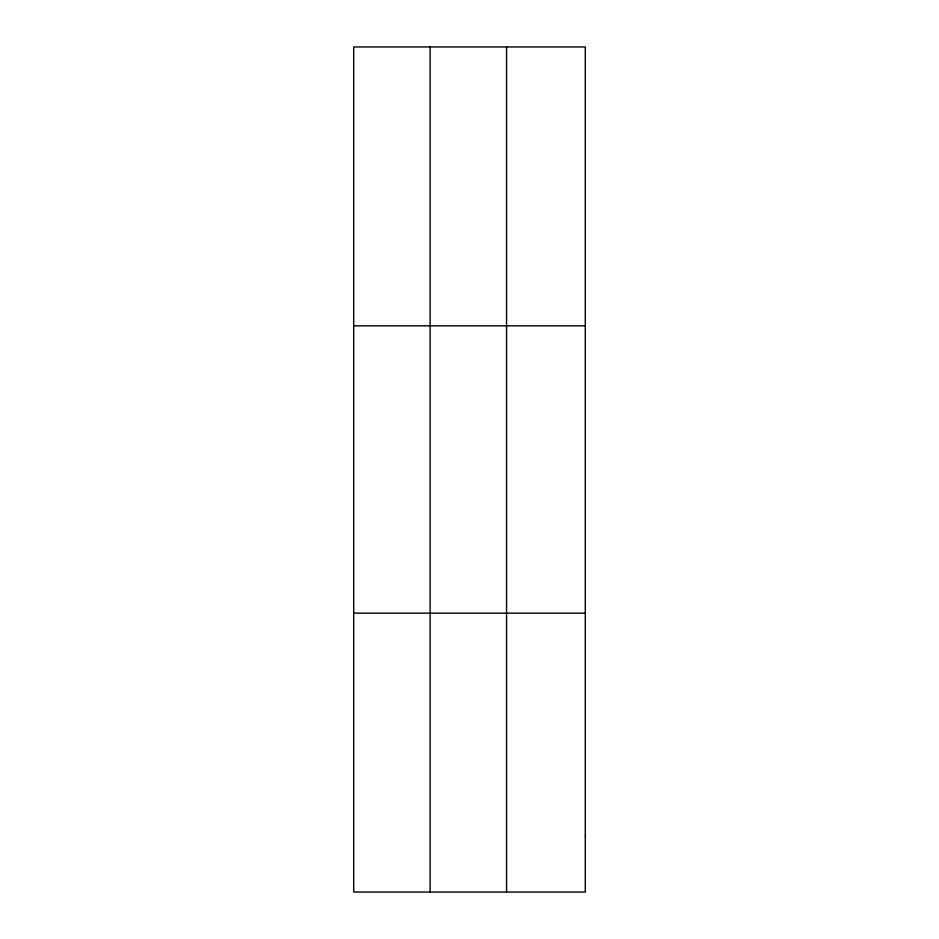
<?xml version="1.0" encoding="UTF-8"?>
<svg xmlns="http://www.w3.org/2000/svg" width="939" height="939" viewBox="0 0 939 939"><rect width="100%" height="100%" fill="white"/><g stroke="black" fill="none" stroke-linecap="round" stroke-linejoin="round"><path stroke-width="1.41" d="M430.132 46.95L430.132 892.05M506.555 46.95L506.555 892.05M353.71 325.833L585.29 325.833M353.71 613.167L585.29 613.167M585.29 836.273L585.29 892.05L353.71 892.05L353.71 46.95L585.29 46.95L585.29 836.273"/></g></svg>
